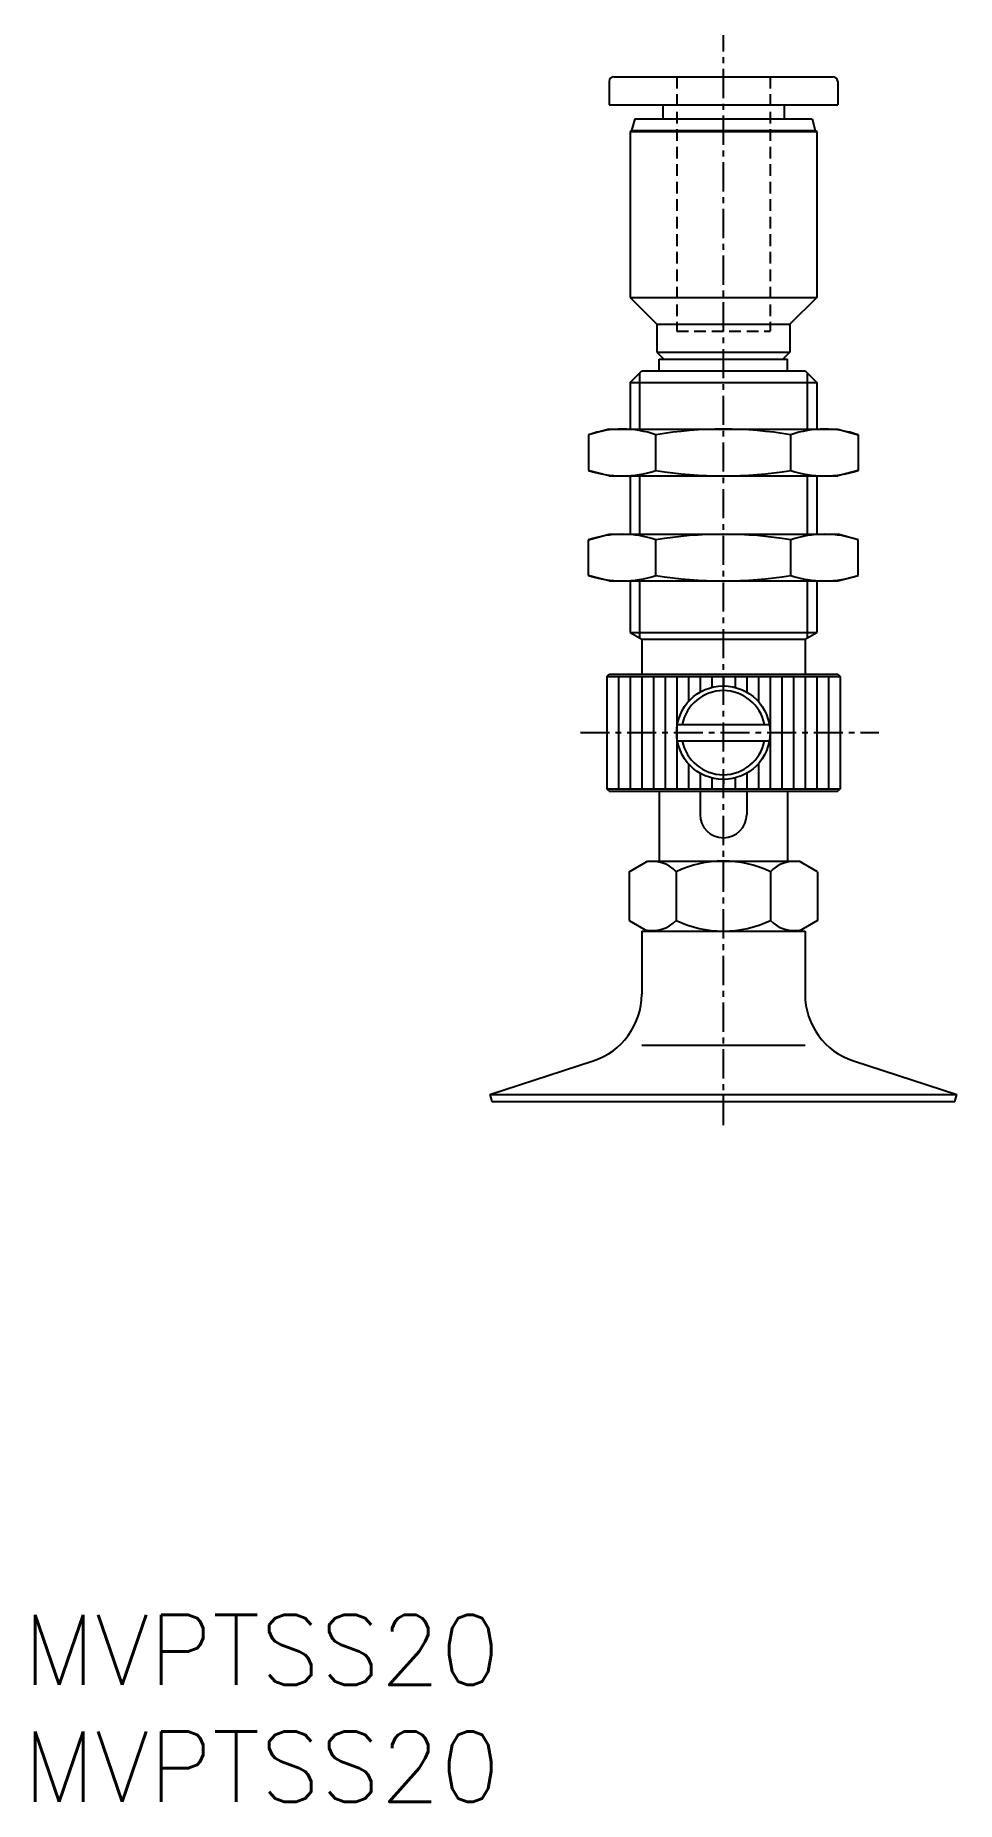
# Model space of a CAD drawing. Extents: x 0.5 to 40, y 0 to 75.7.
import ezdxf

# ---------------------------------------------------------------- set-up
doc = ezdxf.new("R2010")
doc.units = 0
doc.linetypes.add('CENTER', pattern=[2, 1.25, -0.25, 0.25, -0.25])
doc.linetypes.add('DASHED', pattern=[0.75, 0.5, -0.25])
doc.layers.get('0').update_dxf_attribs({"linetype": 'CONTINUOUS'})
doc.layers.add('CENTER', color=1, linetype='CENTER')
doc.styles.get("Standard").update_dxf_attribs({"font": 'txt.shx'})

# ---------------------------------------------------------------- blocks, each defined once
blk = doc.blocks.new('*U10')
at = {"color": 7, "linetype": 'CONTINUOUS'}
blk.add_text('MVPTSS20', height=3, dxfattribs=at).set_placement((0, 0))
blk = doc.blocks.new('*U11')
at = {"color": 7, "linetype": 'CONTINUOUS'}
blk.add_text('MVPTSS20', height=3, dxfattribs=at).set_placement((0, 5))

msp = doc.modelspace()

# ---------------------------------------------------------------- linework, layer by layer
at = {"color": 7, "linetype": 'CONTINUOUS'}
for p, q in [((25.1, 73.7), (25.1, 72.7)), ((25.3, 73.9), (34.7, 73.9)), ((34.9, 73.7), (34.9, 72.7)), ((25.1, 72.7), (34.9, 72.7)), ((27.4, 72.7), (27.4, 72.1)), ((32.6, 72.7), (32.6, 72.1)), ((26.2, 72.1), (26.066, 71.6)), ((26.2, 72.1), (33.8, 72.1)), ((33.8, 72.1), (33.934, 71.6)), ((26.066, 71.6), (26, 71.562)), ((26, 71.562), (26, 64.45)), ((26, 71.562), (34, 71.562)), ((26.066, 71.6), (33.934, 71.6)), ((33.934, 71.6), (34, 71.562)), ((34, 71.562), (34, 64.45)), ((26, 64.45), (34, 64.45)), ((26, 64.45), (27.15, 63.3)), ((34, 64.45), (32.85, 63.3)), ((27.15, 63.3), (32.85, 63.3)), ((27.15, 63.3), (27.15, 62.1)), ((32.85, 63.3), (32.85, 62.1)), ((27.15, 62.1), (32.85, 62.1)), ((27.15, 62.1), (27.45, 61.8)), ((32.85, 62.1), (32.55, 61.8)), ((26, 60.8), (26.5, 61.3)), ((26.5, 61.3), (33.5, 61.3)), ((27.25, 61.8), (32.75, 61.8)), ((27.25, 61.3), (27.25, 61.8)), ((32.75, 61.3), (32.75, 61.8)), ((33.5, 61.3), (34, 60.8)), ((26, 60.8), (26, 58.8)), ((26, 60.8), (34, 60.8)), ((26.406, 61.206), (26.406, 58.8)), ((33.594, 61.206), (33.594, 58.8)), ((34, 60.8), (34, 58.8)), ((25.1, 58.8), (24.226, 58.566)), ((24.226, 58.566), (24.226, 57.034)), ((25.1, 58.8), (34.9, 58.8)), ((27.113, 57.034), (27.113, 58.566)), ((32.887, 57.034), (32.887, 58.566)), ((34.9, 58.8), (35.773, 58.566)), ((35.773, 58.566), (35.773, 57.034)), ((25.1, 56.8), (24.226, 57.034)), ((25.1, 56.8), (34.9, 56.8)), ((26, 56.8), (26, 54.3)), ((26.406, 56.8), (26.406, 54.3)), ((33.594, 56.8), (33.594, 54.3)), ((34, 56.8), (34, 54.3)), ((35.773, 57.034), (34.9, 56.8)), ((24.226, 54.066), (25.1, 54.3)), ((24.226, 52.534), (24.226, 54.066)), ((25.1, 54.3), (34.9, 54.3)), ((27.113, 52.534), (27.113, 54.066)), ((32.887, 52.534), (32.887, 54.066)), ((35.773, 54.066), (34.9, 54.3)), ((35.773, 52.534), (35.773, 54.066)), ((25.1, 52.3), (24.226, 52.534)), ((25.1, 52.3), (34.9, 52.3)), ((26, 52.3), (26, 50.089)), ((26.406, 52.3), (26.406, 49.854)), ((33.594, 52.3), (33.594, 49.854)), ((34, 52.3), (34, 50.089)), ((34.9, 52.3), (35.773, 52.534)), ((26, 50.089), (26.5, 49.8)), ((26, 50.089), (34, 50.089)), ((33.5, 49.8), (34, 50.089)), ((26.5, 49.8), (33.5, 49.8)), ((26.5, 49.8), (26.5, 48.3)), ((33.5, 49.8), (33.5, 48.3)), ((25, 48.2), (25.1, 48.3)), ((25, 48.2), (25, 43.4)), ((25, 48.2), (35, 48.2)), ((25.1, 48.3), (34.9, 48.3)), ((25.5, 48.2), (25.5, 43.4)), ((26, 48.2), (26, 43.4)), ((26.5, 48.2), (26.5, 43.4)), ((27, 48.2), (27, 43.4)), ((27.5, 48.2), (27.5, 43.4)), ((28, 48.2), (28, 43.4)), ((28.5, 48.2), (28.5, 47.123)), ((29, 48.2), (29, 47.532)), ((29.5, 48.2), (29.5, 47.736)), ((30, 48.2), (30, 47.8)), ((30.5, 48.2), (30.5, 47.736)), ((31, 48.2), (31, 47.532)), ((31.5, 48.2), (31.5, 47.123)), ((32, 48.2), (32, 43.4)), ((32.5, 48.2), (32.5, 43.4)), ((33, 48.2), (33, 43.4)), ((33.5, 48.2), (33.5, 43.4)), ((34, 48.2), (34, 43.4)), ((34.5, 48.2), (34.5, 43.4)), ((34.9, 48.3), (35, 48.2)), ((35, 48.2), (35, 43.4)), ((28.031, 46.15), (31.969, 46.15)), ((28.031, 45.45), (31.969, 45.45)), ((28.5, 44.477), (28.5, 43.4)), ((29, 44.068), (29, 43.4)), ((31, 44.068), (31, 43.4)), ((31.5, 44.477), (31.5, 43.4)), ((25, 43.4), (35, 43.4)), ((25.1, 43.3), (25, 43.4)), ((25.1, 43.3), (34.9, 43.3)), ((27.25, 43.3), (27.25, 40.3)), ((29, 43.3), (29, 42.3)), ((29.5, 43.864), (29.5, 43.4)), ((30, 43.8), (30, 43.6)), ((30.5, 43.864), (30.5, 43.4)), ((31, 43.3), (31, 42.3)), ((32.75, 43.3), (32.75, 40.3)), ((35, 43.4), (34.9, 43.3)), ((25.959, 39.843), (26.75, 40.3)), ((26.75, 40.3), (33.25, 40.3)), ((34.041, 39.843), (33.25, 40.3)), ((25.959, 39.843), (25.959, 37.757)), ((27.979, 39.843), (27.979, 37.757)), ((32.021, 39.843), (32.021, 37.757)), ((34.041, 39.843), (34.041, 37.757)), ((25.959, 37.757), (26.75, 37.3)), ((26.5, 37.3), (33.5, 37.3)), ((26.5, 37.3), (26.5, 34.592)), ((34.041, 37.757), (33.25, 37.3)), ((33.5, 37.3), (33.5, 34.592)), ((26.5, 32.412), (33.5, 32.412)), ((20, 30.3), (24.427, 31.738)), ((35.573, 31.738), (40, 30.3)), ((20, 30.3), (20.08, 30)), ((20, 30.3), (40, 30.3)), ((39.92, 30), (40, 30.3)), ((20.08, 30), (39.92, 30))]:
    msp.add_line(p, q, dxfattribs=at)
at = {"color": 3, "linetype": 'DASHED'}
for p, q in [((28, 73.9), (28, 63)), ((32, 73.9), (32, 63)), ((28, 63), (32, 63))]:
    msp.add_line(p, q, dxfattribs=at)
at = {"color": 7, "linetype": 'CONTINUOUS'}
msp.add_circle((30, 45.8), 2, dxfattribs=at)
for centre, radius, start, end in [((25.3, 73.7), 0.2, 90, 180), ((34.7, 73.7), 0.2, 0, 90), ((25.67, 54.232), 4.568, 71.57845, 108.42155), ((30, 40.881), 17.919, 80.72933, 99.27067), ((34.33, 54.232), 4.568, 71.57845, 108.42155), ((25.67, 61.368), 4.568, 251.57845, 288.42155), ((30, 74.719), 17.919, 260.72933, 279.27067), ((34.33, 61.368), 4.568, 251.57845, 288.42155), ((25.67, 49.732), 4.568, 71.57845, 108.42155), ((30, 36.381), 17.919, 80.72933, 99.27067), ((34.33, 49.732), 4.568, 71.57845, 108.42155), ((25.67, 56.868), 4.568, 251.57845, 288.42155), ((30, 70.219), 17.919, 260.72933, 279.27067), ((34.33, 56.868), 4.568, 251.57845, 288.42155), ((30, 45.8), 1.8, 11.21228, 168.78772), ((30, 45.8), 1.8, 191.21228, 348.78772), ((30, 42.3), 1, 180, 0), ((26.969, 38.895), 1.386, 43.18472, 103.18471), ((30, 35.603), 4.697, 64.51611, 115.48388), ((33.031, 38.895), 1.386, 76.81528, 136.81528), ((26.969, 38.705), 1.386, 256.81529, 316.81528), ((30, 41.997), 4.697, 244.51612, 295.48389), ((33.031, 38.705), 1.386, 223.18472, 283.18472), ((23.5, 34.592), 3, 288, 0), ((36.5, 34.592), 3, 179.99999, 251.99999)]:
    msp.add_arc(centre, radius, start, end, dxfattribs=at)
at = {"layer": 'CENTER', "color": 1, "linetype": 'CENTER'}
for p, q in [((30, 28.987), (30, 75.676)), ((23.878, 45.8), (36.657, 45.8))]:
    msp.add_line(p, q, dxfattribs=at)

# ---------------------------------------------------------------- block references
at = {"color": 7, "linetype": 'CONTINUOUS'}
for name in ['*U11', '*U10']:
    msp.add_blockref(name, (0, 0), dxfattribs=at)

doc.saveas('drawing.dxf')
